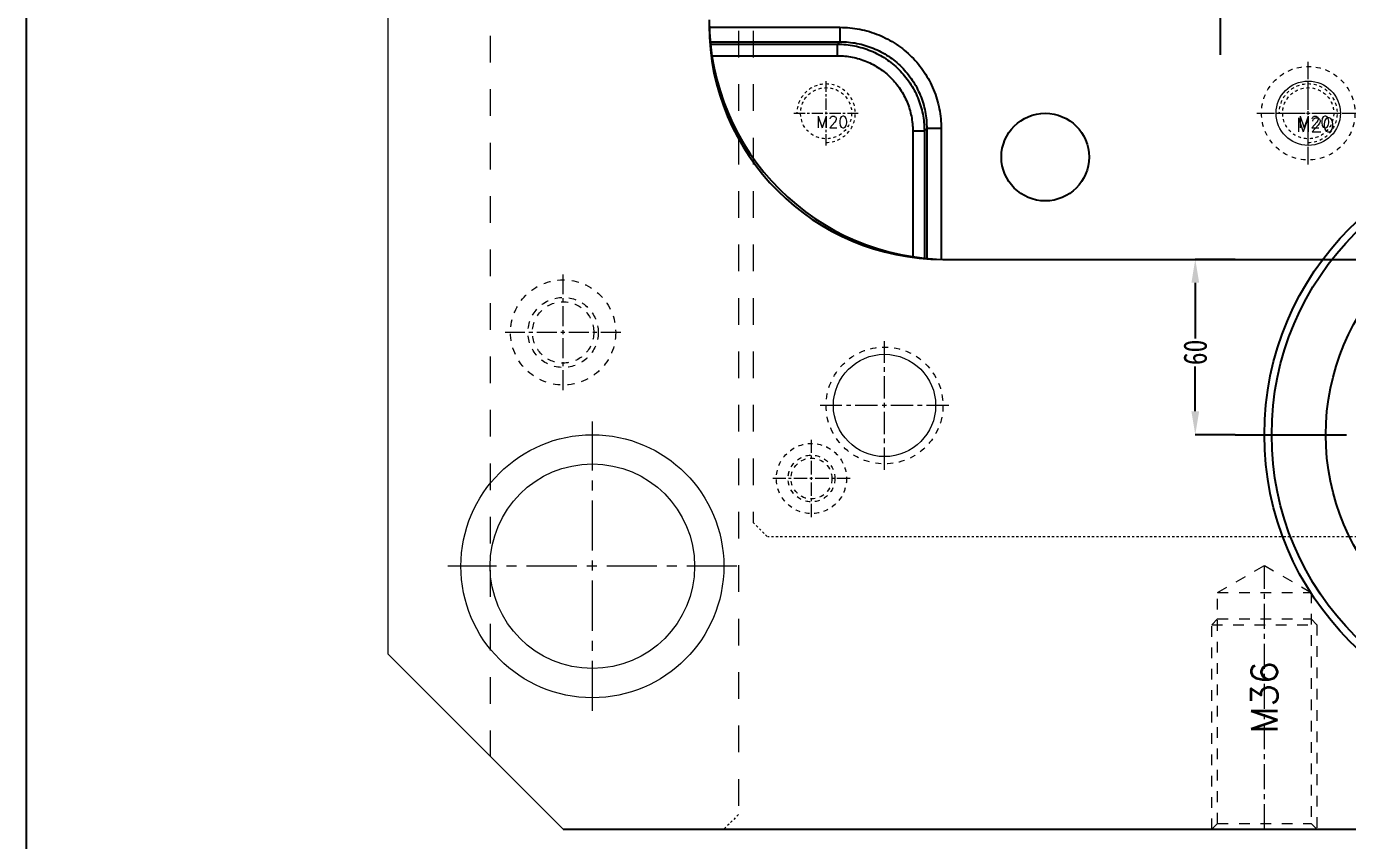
# Model space of a CAD drawing. Header units: millimetres. Extents: x -1265 to 1982, y -12197 to 1934.
# Drawn here: x -487.5 to -35.4, y -1630.3 to -1351.7 of the extents above; entities that cross this region are included whole.
import ezdxf
from ezdxf.enums import TextEntityAlignment as Align

# ---------------------------------------------------------------- set-up
doc = ezdxf.new("R2010")
doc.units = ezdxf.units.MM
doc.header["$LTSCALE"] = 16.335
doc.header["$PDMODE"] = 3
doc.header["$PDSIZE"] = 0.3125
doc.linetypes.add('CENTER', pattern=[0.6, 0.375, -0.075, 0.075, -0.075])
doc.linetypes.add('HIDDEN', pattern=[0.2, 0.1, -0.1])
doc.layers.get('0').update_dxf_attribs({"linetype": 'CONTINUOUS'})
doc.layers.get('Defpoints').update_dxf_attribs({"linetype": 'CONTINUOUS'})
doc.layers.add('moldbase', color=7, linetype='CONTINUOUS', lineweight=20)
doc.layers.add('screw', color=33, linetype='CONTINUOUS', lineweight=13)
doc.styles.get("Standard").update_dxf_attribs({"font": 'txt', "width": 0.8})
doc.styles.add('TXT', font='txt.shx', dxfattribs={"bigfont": 'gbcbig.shx'})
doc.dimstyles.new('11', dxfattribs={"dimtxt": 8, "dimasz": 8, "dimexe": 0, "dimexo": 0, "dimgap": 0, "dimtad": 0, "dimdsep": 46, "dimtxsty": 'Standard', "dimcen": 0, "dimclrd": 4, "dimclre": 4, "dimclrt": 6, "dimazin": 0, "dimtp": 0.01, "dimtm": 0.01, "dimtfac": 1, "dimtofl": 0, "dimtmove": 0, "dimatfit": 3, "dimfxl": 0, "dimtolj": 1, "dimarcsym": 0})

# ---------------------------------------------------------------- blocks, each defined once
blk = doc.blocks.new('*D47')
at = {"color": 4, "lineweight": -2}
blk.add_line((149.94, -1513.98), (142.09, -1512.42), dxfattribs=at)
at = {"color": 4}
blk.add_solid([(142.35, -1511.11), (141.84, -1513.73), (134.25, -1510.87)], dxfattribs=at)
at = {"layer": 'Defpoints', "color": 0}
for p in [(-61.94, -1472), (134.25, -1510.87)]:
    blk.add_point(p, dxfattribs=at)
at = {"color": 6, "insert": (160.41, -1516.05), "char_height": 8, "attachment_point": 5, "rotation": 348.7942}
blk.add_mtext('\\A1;∅200', dxfattribs=at)
blk = doc.blocks.new('*D95')
at = {"color": 4, "lineweight": -2}
for p, q in [((-73.85, -1431.43), (-87.49, -1431.43)), ((-87.49, -1439.43), (-87.49, -1458.47)), ((-87.49, -1483.43), (-87.49, -1468.07)), ((-73.85, -1491.43), (-87.49, -1491.43))]:
    blk.add_line(p, q, dxfattribs=at)
at = {"color": 4}
for points in [[(-88.82, -1439.43), (-86.16, -1439.43), (-87.49, -1431.43)], [(-88.82, -1483.43), (-86.16, -1483.43), (-87.49, -1491.43)]]:
    blk.add_solid(points, dxfattribs=at)
at = {"layer": 'Defpoints', "color": 0}
for p in [(-87.49, -1431.43), (-73.85, -1431.43), (-73.85, -1491.43)]:
    blk.add_point(p, dxfattribs=at)
at = {"color": 6, "insert": (-87.49, -1463.27), "char_height": 8, "attachment_point": 5, "rotation": 90}
blk.add_mtext('\\A1;60', dxfattribs=at)
blk = doc.blocks.new('2')
at = {"layer": 'moldbase', "color": 1, "linetype": 'CENTER', "ltscale": 1.243955}
for p, q in [((-193.85, -1503.43), (-193.85, -1459.43)), ((-171.85, -1481.43), (-215.85, -1481.43))]:
    blk.add_line(p, q, dxfattribs=at)
at = {"layer": 'moldbase', "color": 1, "linetype": 'CENTER', "ltscale": 0.746373}
for p, q in [((-218.85, -1519.63), (-218.85, -1493.23)), ((-205.65, -1506.43), (-232.05, -1506.43))]:
    blk.add_line(p, q, dxfattribs=at)
at = {"layer": 'moldbase', "color": 8, "linetype": 'HIDDEN', "ltscale": 1.243955}
blk.add_circle((-193.85, -1481.43), 20, dxfattribs=at)
at = {"layer": 'moldbase'}
blk.add_circle((-193.85, -1481.43), 17.5, dxfattribs=at)
at = {"layer": 'moldbase', "color": 8, "linetype": 'HIDDEN', "ltscale": 0.995164}
for radius in [12, 8, 7]:
    blk.add_circle((-218.85, -1506.43), radius, dxfattribs=at)
blk = doc.blocks.new('screw_m20_g')
at = {"layer": 'screw', "color": 1, "linetype": 'CENTER', "ltscale": 0.621977}
for p, q in [((0, -11), (0, 11)), ((-11, 0), (11, 0))]:
    blk.add_line(p, q, dxfattribs=at)
at = {"layer": 'screw', "linetype": 'HIDDEN', "ltscale": 0.621977}
blk.add_circle((0, 0), 8.75, dxfattribs=at)
at = {"layer": 'screw', "color": 92, "linetype": 'HIDDEN', "ltscale": 0.621977}
blk.add_arc((0, 0), 10, 270, 180, dxfattribs=at)
at = {"layer": 'screw', "color": 6, "style": 'TXT'}
blk.add_text('M20', height=4, dxfattribs=at).set_placement((-3.4, -5))
blk = doc.blocks.new('screw_m20_i')
at = {"layer": 'screw', "color": 1, "linetype": 'CENTER', "ltscale": 0.995164}
for p, q in [((0, -17.6), (0, 17.6)), ((-17.6, 0), (17.6, 0))]:
    blk.add_line(p, q, dxfattribs=at)
at = {"layer": 'screw', "color": 8, "linetype": 'HIDDEN', "ltscale": 0.995164}
blk.add_circle((0, 0), 16, dxfattribs=at)
at = {"layer": 'screw', "color": 33}
blk.add_circle((0, 0), 11, dxfattribs=at)
at = {"layer": 'screw', "color": 6, "style": 'TXT'}
blk.add_text('M20', height=4.8, dxfattribs=at).set_placement((-4.16, -6.4))
blk = doc.blocks.new('*D379')
at = {"color": 4, "lineweight": -2}
blk.add_line((144.69, -1524.62), (137.04, -1522.28), dxfattribs=at)
at = {"color": 4}
blk.add_solid([(137.43, -1521), (136.65, -1523.55), (129.39, -1519.94)], dxfattribs=at)
at = {"layer": 'Defpoints', "color": 0}
for p in [(-57.09, -1462.93), (129.39, -1519.94)]:
    blk.add_point(p, dxfattribs=at)
at = {"color": 6, "insert": (154.89, -1527.74), "char_height": 8, "attachment_point": 5, "rotation": 343.0001}
blk.add_mtext('\\A1;∅195', dxfattribs=at)

msp = doc.modelspace()

# ---------------------------------------------------------------- linework, layer by layer
at = {"color": 2}
msp.add_line((-78.846, -1361.434), (-78.846, -901.434), dxfattribs=at)
at = {"color": 7, "linetype": 'Continuous'}
for p, q in [((-253.805, -1352.037), (-209.109, -1352.037)), ((-209.109, -1352.037), (-209.109, -1356.988)), ((-253.498, -1356.988), (-209.109, -1356.988)), ((-253.418, -1357.806), (-209.926, -1357.806)), ((-209.926, -1357.806), (-209.109, -1356.988)), ((-209.926, -1361.767), (-209.926, -1357.806)), ((-252.914, -1361.767), (-209.926, -1361.767)), ((-184.179, -1387.514), (-180.218, -1387.514)), ((-184.179, -1387.514), (-184.179, -1430.501)), ((-180.218, -1387.514), (-179.401, -1386.696)), ((-180.218, -1387.514), (-180.218, -1431.005)), ((-174.449, -1386.696), (-179.401, -1386.696)), ((-179.401, -1386.696), (-179.401, -1431.085)), ((-174.449, -1386.696), (-174.449, -1431.392)), ((-171.846, -1431.434), (-15.314, -1431.434))]:
    msp.add_line(p, q, dxfattribs=at)
for p, q in [((-173.846, -1431.434), (246.154, -1431.434)), ((-303.846, -1626.434), (376.154, -1626.434))]:
    msp.add_line(p, q)
at = {"color": 1, "linetype": 'CENTER', "ltscale": 6.219773}
msp.add_line((-73.846, -1491.434), (146.154, -1491.434), dxfattribs=at)
msp.add_lwpolyline([(-487.536, -633.624), (1638.286, -633.624), (1638.286, -2450.275), (-487.536, -2450.275)], close=True)
for centre, radius in [((-138.846, -1396.434), 15), ((36.154, -1491.434), 100), ((36.154, -1491.434), 97.5), ((36.154, -1491.434), 79)]:
    msp.add_circle(centre, radius)
at = {"color": 7, "linetype": 'Continuous'}
msp.add_arc((-171.846, -1349.434), 82, 180, 270, dxfattribs=at)
msp.add_arc((-173.846, -1351.434), 80, 180, 270)
for points, knots in [([(-209.109, -1352.037), (-206.842, -1352.037), (-202.296, -1352.476), (-195.743, -1354.441), (-189.698, -1357.65), (-184.403, -1361.986), (-180.066, -1367.281), (-176.855, -1373.327), (-174.889, -1379.882), (-174.45, -1384.429), (-174.449, -1386.696)], [0, 0, 0, 0, 0.125001, 0.2499845, 0.3749684, 0.4999498, 0.6249336, 0.7499374, 0.8749724, 1, 1, 1, 1]), ([(-209.926, -1357.806), (-207.985, -1357.811), (-204.093, -1358.198), (-198.485, -1359.894), (-193.313, -1362.652), (-188.78, -1366.368), (-185.064, -1370.901), (-182.306, -1376.073), (-180.61, -1381.681), (-180.223, -1385.573), (-180.218, -1387.514)], [0, 0, 0, 0, 0.1249889, 0.2500115, 0.375007, 0.5000198, 0.6250203, 0.7499909, 0.875003, 1, 1, 1, 1]), ([(-209.109, -1356.988), (-207.164, -1356.982), (-203.262, -1357.346), (-197.633, -1359.015), (-192.439, -1361.758), (-187.892, -1365.476), (-184.173, -1370.023), (-181.428, -1375.218), (-179.758, -1380.848), (-179.395, -1384.751), (-179.401, -1386.696)], [0, 0, 0, 0, 0.1249875, 0.2499684, 0.3749579, 0.4999495, 0.6249434, 0.749953, 0.8749858, 1, 1, 1, 1]), ([(-209.926, -1361.767), (-208.243, -1361.767), (-204.865, -1362.093), (-199.997, -1363.553), (-195.505, -1365.938), (-191.571, -1369.16), (-188.35, -1373.094), (-185.966, -1377.584), (-184.506, -1382.453), (-184.18, -1385.83), (-184.179, -1387.514)], [0, 0, 0, 0, 0.1249982, 0.2500227, 0.3750144, 0.5000199, 0.6250131, 0.7499797, 0.8749937, 1, 1, 1, 1])]:
    msp.add_open_spline(points, degree=3, knots=knots, dxfattribs=at)
at = {"layer": 'moldbase', "color": 8, "linetype": 'HIDDEN', "ltscale": 5.597796}
for p, q in [((-243.846, -731.434), (-243.846, -1621.434)), ((-238.846, -731.434), (-238.846, -1521.434)), ((-328.846, -751.434), (-328.846, -1601.434))]:
    msp.add_line(p, q, dxfattribs=at)
at = {"layer": 'moldbase'}
for p, q in [((-363.846, -786.434), (-363.846, -1566.434)), ((-363.846, -1566.434), (-303.846, -1626.434))]:
    msp.add_line(p, q, dxfattribs=at)
at = {"layer": 'moldbase', "color": 1, "linetype": 'CENTER', "ltscale": 1.119559}
for p, q in [((-303.846, -1476.234), (-303.846, -1436.634)), ((-284.046, -1456.434), (-323.646, -1456.434))]:
    msp.add_line(p, q, dxfattribs=at)
at = {"layer": 'moldbase', "color": 1, "linetype": 'CENTER', "ltscale": 2.798898}
for p, q in [((-293.846, -1585.934), (-293.846, -1486.934)), ((-244.346, -1536.434), (-343.346, -1536.434))]:
    msp.add_line(p, q, dxfattribs=at)
at = {"layer": 'moldbase', "color": 8, "linetype": 'HIDDEN', "ltscale": 0.466483}
for p, q in [((-238.846, -1521.434), (-233.846, -1526.434)), ((306.154, -1526.434), (-233.846, -1526.434)), ((-243.846, -1621.434), (-248.846, -1626.434))]:
    msp.add_line(p, q, dxfattribs=at)
at = {"layer": 'moldbase', "color": 8, "linetype": 'HIDDEN', "ltscale": 1.492746}
for radius in [18, 12, 10.5]:
    msp.add_circle((-303.846, -1456.434), radius, dxfattribs=at)
at = {"layer": 'moldbase'}
for radius in [45, 35]:
    msp.add_circle((-293.846, -1536.434), radius, dxfattribs=at)
at = {"layer": 'screw', "color": 8, "linetype": 'HIDDEN', "ltscale": 2.239118}
for p, q in [((-79.846, -1545.434), (-63.846, -1536.196)), ((-63.846, -1536.196), (-47.846, -1545.434)), ((-79.846, -1624.434), (-79.846, -1545.434)), ((-79.846, -1545.434), (-47.846, -1545.434)), ((-47.846, -1545.434), (-47.846, -1624.434)), ((-81.846, -1626.434), (-79.846, -1624.434)), ((-79.846, -1624.434), (-47.846, -1624.434)), ((-47.846, -1624.434), (-45.846, -1626.434))]:
    msp.add_line(p, q, dxfattribs=at)
at = {"layer": 'screw', "color": 1, "linetype": 'CENTER', "ltscale": 1.399449}
msp.add_line((-63.846, -1626.434), (-63.846, -1536.196), dxfattribs=at)
at = {"layer": 'screw', "color": 92, "linetype": 'HIDDEN', "ltscale": 2.239118}
for p, q in [((-81.846, -1556.434), (-79.846, -1554.434)), ((-79.846, -1554.434), (-47.846, -1554.434)), ((-47.846, -1554.434), (-45.846, -1556.434)), ((-81.846, -1626.434), (-81.846, -1556.434)), ((-81.846, -1556.434), (-45.846, -1556.434)), ((-45.846, -1556.434), (-45.846, -1626.434))]:
    msp.add_line(p, q, dxfattribs=at)

# ---------------------------------------------------------------- block references
msp.add_blockref('2', (0, 0))
at = {"layer": 'screw'}
for name, p in [('screw_m20_i', (-48.846, -1381.434)), ('screw_m20_g', (-213.846, -1381.434)), ('screw_m20_g', (-48.846, -1381.434))]:
    msp.add_blockref(name, p, dxfattribs=at)

# ---------------------------------------------------------------- texts
at = {"layer": 'screw', "color": 6, "linetype": 'HIDDEN', "ltscale": 2.239118, "style": 'TXT'}
msp.add_text('M36', height=9, rotation=90, dxfattribs=at).set_placement((-63.846, -1581.315), align=Align.MIDDLE)

# ---------------------------------------------------------------- dimensions: what is measured, and where the dimension line sits
dim = msp.add_linear_dim(base=(-87.492, -1431.434), p1=(-73.846, -1491.434), p2=(-73.846, -1431.434), angle=90, dimstyle='11')
dim.commit()
dim.dimension.update_dxf_attribs({"geometry": '*D95', "text_midpoint": (-87.492, -1463.267), "dimtype": 160})
dim = msp.add_diameter_dim_2p(p1=(-57.086, -1462.928), p2=(129.393, -1519.94), dimstyle='11', override={"dimfxl": 1.25, "dimarcsym": 1})
dim.commit()
dim.dimension.update_dxf_attribs({"geometry": '*D379', "text_midpoint": (154.895, -1527.736)})
dim = msp.add_diameter_dim_2p(p1=(-61.94, -1472), p2=(134.247, -1510.867), dimstyle='11')
dim.commit()
dim.dimension.update_dxf_attribs({"geometry": '*D47', "text_midpoint": (160.406, -1516.049)})

doc.saveas('drawing.dxf')
